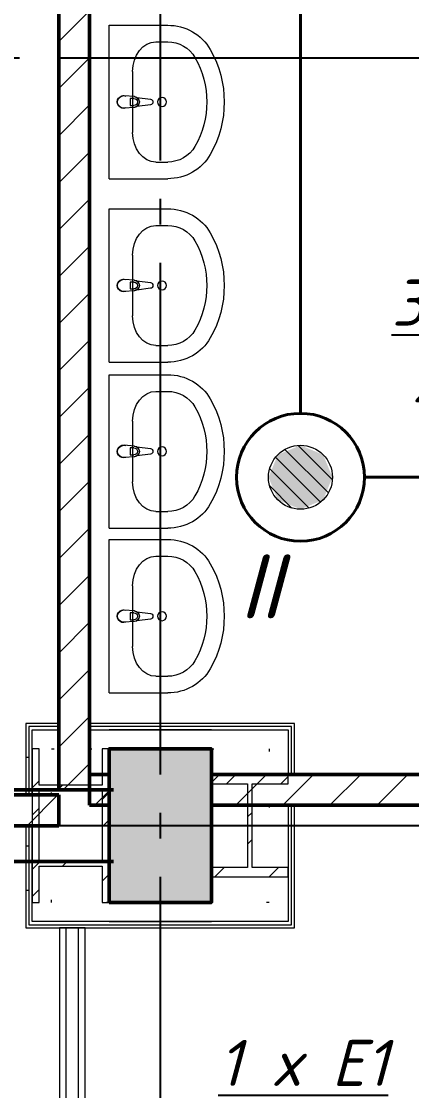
# Model space of a CAD drawing. Header units: millimetres. Extents: x 0 to 1286, y 0 to 420.
# Drawn here: x 332.76 to 348.01, y 179.23 to 221.03 of the extents above; entities that cross this region are included whole.
import ezdxf

# ---------------------------------------------------------------- set-up
doc = ezdxf.new("R2010")
doc.units = ezdxf.units.MM
for name, pattern in [('ГОСТ 2.303 5', [24, 20, -1.5, 1, -1.5]), ('СПКБ-0000-000-АР#002$0$Achse', [2300, 0, -800, 1500, 0]), ('СПКБ-0000-000-АР#002$0$Разомкнутая', [1058.333302, 634.99999, -423.333311]), ('СПКБ-0000-000-АР#002$0$Штрихпунктирная', [900, 500, -200, 0, -200])]:
    doc.linetypes.add(name, pattern=pattern)
for name, color, linetype in [('Viewport2ForCustomObjects_0', 7, 'Continuous'), ('СПКБ-0000-000-АР#002$0$Двери ArchiCAD', 7, 'Continuous'), ('СПКБ-0000-000-АР#002$0$Колонны новые', 7, 'Continuous'), ('СПКБ-0000-000-АР#002$0$Колонны существующие', 7, 'Continuous'), ('СПКБ-0000-000-АР#002$0$Стены', 7, 'Continuous'), ('Строительные оси', 7, 'Continuous'), ('ЭО_РАБОЧЕЕ ОСВЕЩЕНИЕ', 7, 'Continuous')]:
    doc.layers.add(name, color=color, linetype=linetype)
for name, color, linetype, lineweight, true_color in [('СПКБ-0000-000-АР#002$0$Двери ArchiCAD_Ном._пера__23', 7, 'Continuous', 35, 0xff6600), ('СПКБ-0000-000-АР#002$0$Двери ArchiCAD_Ном._пера__3', 7, 'Continuous', 18, 0xff6600), ('СПКБ-0000-000-АР#002$0$Двери ArchiCAD_Ном._пера__58', 7, 'Continuous', 50, 0xdf0000), ('СПКБ-0000-000-АР#002$0$Колонны новые_Ном._пера__108', 7, 'Continuous', 13, 0xfd8379), ('СПКБ-0000-000-АР#002$0$Колонны существующие_Ном._пера__102', 7, 'Continuous', 13, 0xcccccc), ('СПКБ-0000-000-АР#002$0$Линии_Ном._пера__58', 7, 'Continuous', 50, 0xdf0000), ('СПКБ-0000-000-АР#002$0$Стены_Ном._пера__161', 7, 'Continuous', 13, 0xe11606), ('СПКБ-0000-000-АР#002$0$Стены_Ном._пера__58', 7, 'Continuous', 50, 0xdf0000), ('СПКБ-0000-000-АР#002$0$Стены_Ном._пера__68', 7, 'Continuous', 20, 0xfd4435)]:
    doc.layers.add(name, color=color, linetype=linetype, lineweight=lineweight, true_color=true_color)
for name, color, linetype, lineweight in [('СПКБ-0000-000-АР#002$0$Колонны новые_Ном._пера__20', 1, 'Continuous', 20), ('СПКБ-0000-000-АР#002$0$Колонны существующие_Ном._пера__141', 7, 'Continuous', 50), ('СПКБ-0000-000-АР#002$0$Линии_Ном._пера__20', 1, 'Continuous', 20), ('СПКБ-0000-000-АР#002$0$Сантехника_Ном._пера__6', 5, 'Continuous', 9), ('СПКБ-0000-000-АР#002$0$Стены_Ном._пера__1', 7, 'Continuous', 13), ('СПКБ-0000-000-АР#002$0$Стены_Ном._пера__20', 1, 'Continuous', 20)]:
    doc.layers.add(name, color=color, linetype=linetype, lineweight=lineweight)
doc.styles.add('1.8', font='isocpeui.ttf', dxfattribs={"height": 1.8})
doc.styles.add('2.5', font='isocpeui.ttf')
pattern_1 = [(45, (0, 0), (-91.9239, 91.9239), [])]
pattern_2 = [(0, (0, 0), (0, 173.205), [0, -100]), (0, (50, 86.6), (0, 173.205), [0, -100])]
pattern_3 = [(0, (0, 0), (0, 75), [0, -75])]
pattern_4 = [(45, (0, 0), (-159.099, 159.099), []), (45, (-53.03, 53.03), (-159.099, 159.099), [])]

# ---------------------------------------------------------------- blocks, each defined once
blk = doc.blocks.new('*E728')
at = {"layer": 'Строительные оси', "color": 3, "linetype": 'ГОСТ 2.303 5', "lineweight": 25}
for p, q in [((0.431, 258.857), (0.431, -45.143)), ((280.431, 98.857), (-283.569, 98.857)), ((280.431, 68.857), (-283.569, 68.857))]:
    blk.add_line(p, q, dxfattribs=at)
at = {"layer": 'ЭО_РАБОЧЕЕ ОСВЕЩЕНИЕ', "color": 5, "lineweight": 40}
for p, q in [((5.912, 101.416), (5.912, 84.975)), ((8.412, 82.475), (19.913, 82.475))]:
    blk.add_line(p, q, dxfattribs=at)
at = {"layer": 'ЭО_РАБОЧЕЕ ОСВЕЩЕНИЕ', "color": 5, "lineweight": 0}
for p, q in [((5.817, 83.721), (7.159, 82.38)), ((4.936, 83.256), (6.693, 81.499)), ((5.3, 83.565), (7.002, 81.863)), ((4.708, 82.81), (6.247, 81.271)), ((4.71, 82.135), (5.572, 81.272))]:
    blk.add_line(p, q, dxfattribs=at)
at = {"layer": 'ЭО_РАБОЧЕЕ ОСВЕЩЕНИЕ', "color": 5, "lineweight": 40}
blk.add_circle((5.912, 82.475), 2.5, dxfattribs=at)
at = {"layer": 'ЭО_РАБОЧЕЕ ОСВЕЩЕНИЕ', "color": 7, "lineweight": 0}
blk.add_circle((5.912, 82.475), 1.25, dxfattribs=at)
at = {"layer": 'ЭО_РАБОЧЕЕ ОСВЕЩЕНИЕ', "color": 5, "lineweight": 0}
for points in [[(5.912, 83.725), (5.029, 83.359), (6.796, 83.359)], [(5.029, 83.359), (4.662, 82.475), (7.162, 82.475)], [(5.029, 83.359), (6.796, 83.359), (7.162, 82.475)], [(4.662, 82.475), (5.029, 81.591), (6.796, 81.591)], [(4.662, 82.475), (7.162, 82.475), (6.796, 81.591)], [(5.029, 81.591), (6.796, 81.591), (5.912, 81.225)]]:
    blk.add_solid(points, dxfattribs=at)
blk = doc.blocks.new('СПКБ-0000-000-АР#002$0$Однопольная Дверь 19')
at = {"layer": 'СПКБ-0000-000-АР#002$0$Двери ArchiCAD_Ном._пера__23', "color": 30, "linetype": 'Continuous', "lineweight": 35, "true_color": 0xff6600}
for p, q in [((-460, 0), (-500, 0)), ((-500, 0), (-500, -115)), ((-460, -115), (-460, 0)), ((500, 0), (460, 0)), ((460, 0), (460, -115)), ((500, -115), (500, 0)), ((-500, -115), (-460, -115)), ((460, -115), (500, -115))]:
    blk.add_line(p, q, dxfattribs=at)
at = {"layer": 'СПКБ-0000-000-АР#002$0$Двери ArchiCAD_Ном._пера__3', "color": 30, "linetype": 'Continuous', "lineweight": 18, "true_color": 0xff6600}
blk.add_line((460, 0), (-336.7, 460), dxfattribs=at)
blk.add_arc((460, 0), 920, 150, 180, dxfattribs=at)
at = {"layer": 'СПКБ-0000-000-АР#002$0$Двери ArchiCAD_Ном._пера__58', "color": 12, "linetype": 'Continuous', "lineweight": 50, "true_color": 0xdf0000}
for p, q in [((-500, 0), (-537, 0)), ((-500, 0), (-500, -115)), ((500, 0), (500, -115)), ((500, 0), (537, 0)), ((-500, -120), (-537, -120)), ((-500, -115), (-500, -120)), ((500, -115), (500, -120)), ((500, -120), (537, -120))]:
    blk.add_line(p, q, dxfattribs=at)
blk = doc.blocks.new('СПКБ-0000-000-АР#002$0$Стена_24', base_point=(-353.6, 7005.7))
at = {"layer": 'СПКБ-0000-000-АР#002$0$Стены_Ном._пера__20', "linetype": 'Continuous', "lineweight": 20}
h = blk.add_hatch(dxfattribs=at)
h.set_pattern_fill('КИРПИЧ_ОБЫКНОВЕННЫЙ', color=1, style=0, pattern_type=2)
h.set_pattern_definition(pattern_1)
h.paths.add_polyline_path([(-2353.6, 7005.7), (-2353.6, 6885.7), (-1719.3, 6885.7), (-1719.3, 7000.7), (-1719.3, 7005.7)])
h = blk.add_hatch(dxfattribs=at)
h.set_pattern_fill('КИРПИЧ_ОБЫКНОВЕННЫЙ', color=1, style=0, pattern_type=2)
h.set_pattern_definition(pattern_1)
h.paths.add_polyline_path([(-353.6, 7005.7), (-719.3, 7005.7), (-719.3, 7000.7), (-719.3, 6885.7), (-353.6, 6885.7)])
at = {"layer": 'СПКБ-0000-000-АР#002$0$Стены_Ном._пера__58', "color": 12, "linetype": 'Continuous', "lineweight": 50, "true_color": 0xdf0000}
for p, q in [((-1719.3, 7005.7), (-1756.3, 7005.7)), ((-1719.3, 7000.7), (-1719.3, 7005.7)), ((-1719.3, 6885.7), (-1719.3, 7000.7)), ((-719.3, 7005.7), (-682.3, 7005.7)), ((-719.3, 7000.7), (-719.3, 7005.7)), ((-719.3, 6885.7), (-719.3, 7000.7)), ((-1719.3, 6885.7), (-1756.3, 6885.7)), ((-719.3, 6885.7), (-682.3, 6885.7))]:
    blk.add_line(p, q, dxfattribs=at)
at = {"layer": 'СПКБ-0000-000-АР#002$0$Стены_Ном._пера__58', "color": 12, "linetype": 'Continuous', "lineweight": 50, "true_color": 0xdf0000, "flags": 128}
for points in [[(-1719.3, 7005.7), (-2353.6, 7005.7)], [(-353.6, 7005.7), (-719.3, 7005.7)], [(-353.6, 6885.7), (-353.6, 7005.7)], [(-2353.6, 6885.7), (-1719.3, 6885.7)], [(-719.3, 6885.7), (-353.6, 6885.7)]]:
    blk.add_lwpolyline(points, dxfattribs=at)
at = {"layer": 'СПКБ-0000-000-АР#002$0$Двери ArchiCAD', "color": 21, "linetype": 'Continuous', "lineweight": 18, "true_color": 0xff9955, "xscale": -1, "zscale": 1000, "rotation": 180}
blk.add_blockref('СПКБ-0000-000-АР#002$0$Однопольная Дверь 19', (-1219.3, 6885.7), dxfattribs=at)
blk = doc.blocks.new('СПКБ-0000-000-АР#002$0$Стена_29', base_point=(-353.7, 16089.1))
at = {"layer": 'СПКБ-0000-000-АР#002$0$Стены_Ном._пера__20', "linetype": 'Continuous', "lineweight": 20}
h = blk.add_hatch(dxfattribs=at)
h.set_pattern_fill('КИРПИЧ_ОБЫКНОВЕННЫЙ', color=1, style=0, pattern_type=2)
h.set_pattern_definition(pattern_1)
h.paths.add_polyline_path([(-353.7, 16089.1), (-353.6, 7026.1), (-233.6, 7026.1), (-233.7, 16089.1)])
at = {"layer": 'СПКБ-0000-000-АР#002$0$Стены_Ном._пера__58', "color": 12, "linetype": 'Continuous', "lineweight": 50, "true_color": 0xdf0000, "flags": 128}
for points in [[(-353.7, 16089.1), (-353.6, 7026.1)], [(-233.6, 7026.1), (-233.6, 11726.5)], [(-353.6, 7026.1), (-233.6, 7026.1)]]:
    blk.add_lwpolyline(points, dxfattribs=at)
blk = doc.blocks.new('СПКБ-0000-000-АР#002$0$Стена_45', base_point=(-233.6, 7026.1))
at = {"layer": 'СПКБ-0000-000-АР#002$0$Стены_Ном._пера__20', "linetype": 'Continuous', "lineweight": 20}
h = blk.add_hatch(dxfattribs=at)
h.set_pattern_fill('КИРПИЧ_ОБЫКНОВЕННЫЙ', color=1, style=0, pattern_type=2)
h.set_pattern_definition(pattern_1)
h.paths.add_polyline_path([(-156.9, 6966.1), (-156.9, 7086.1), (-233.6, 7086.1), (-233.6, 6966.1)])
h = blk.add_hatch(dxfattribs=at)
h.set_pattern_fill('КИРПИЧ_ОБЫКНОВЕННЫЙ', color=1, style=0, pattern_type=2)
h.set_pattern_definition(pattern_1)
h.paths.add_polyline_path([(3186.4, 6966.1), (3066.4, 7086.1), (243.1, 7086.1), (243.1, 6966.1)])
at = {"layer": 'СПКБ-0000-000-АР#002$0$Стены_Ном._пера__58', "color": 12, "linetype": 'Continuous', "lineweight": 50, "true_color": 0xdf0000, "flags": 128}
for points in [[(-156.9, 7086.1), (-233.6, 7086.1)], [(-233.6, 7086.1), (-233.6, 6966.1)], [(3066.4, 7086.1), (243.1, 7086.1)], [(-233.6, 6966.1), (-156.9, 6966.1)], [(243.1, 6966.1), (3186.4, 6966.1)]]:
    blk.add_lwpolyline(points, dxfattribs=at)
blk = doc.blocks.new('СПКБ-0000-000-АР#002$0$Стена_139', base_point=(468.1, 6585.7))
at = {"layer": 'СПКБ-0000-000-АР#002$0$Стены_Ном._пера__20', "linetype": 'Continuous', "lineweight": 20}
h = blk.add_hatch(dxfattribs=at)
h.set_pattern_fill('ШТУКАТУРКА', color=1, style=0, pattern_type=2)
h.set_pattern_definition(pattern_2)
h.paths.add_polyline_path([(-481.8, 6485.7), (-156.9, 6485.7), (-156.9, 6497.7), (-469.8, 6497.7)])
h = blk.add_hatch(dxfattribs=at)
h.set_pattern_fill('ШТУКАТУРКА', color=1, style=0, pattern_type=2)
h.set_pattern_definition(pattern_2)
h.paths.add_polyline_path([(-156.9, 6510.7), (-456.8, 6510.7), (-469.8, 6497.7), (-156.9, 6497.7)])
h = blk.add_hatch(dxfattribs=at)
h.set_pattern_fill('ШТУКАТУРКА', color=1, style=0, pattern_type=2)
h.set_pattern_definition(pattern_2)
h.paths.add_polyline_path([(-156.9, 6497.7), (243.1, 6497.7), (243.1, 6510.7), (-156.9, 6510.7)])
h = blk.add_hatch(dxfattribs=at)
h.set_pattern_fill('ШТУКАТУРКА', color=1, style=0, pattern_type=2)
h.set_pattern_definition(pattern_2)
h.paths.add_polyline_path([(-156.9, 6485.7), (243.1, 6485.7), (243.1, 6497.7), (-156.9, 6497.7)])
h = blk.add_hatch(dxfattribs=at)
h.set_pattern_fill('ШТУКАТУРКА', color=1, style=0, pattern_type=2)
h.set_pattern_definition(pattern_2)
h.paths.add_polyline_path([(543.1, 6510.7), (243.1, 6510.7), (243.1, 6497.7), (556.1, 6497.7)])
h = blk.add_hatch(dxfattribs=at)
h.set_pattern_fill('ШТУКАТУРКА', color=1, style=0, pattern_type=2)
h.set_pattern_definition(pattern_2)
h.paths.add_polyline_path([(243.1, 6485.7), (568.1, 6485.7), (556.1, 6497.7), (243.1, 6497.7)])
at = {"layer": 'СПКБ-0000-000-АР#002$0$Стены_Ном._пера__1', "color": 7, "linetype": 'СПКБ-0000-000-АР#002$0$Achse', "lineweight": 13, "flags": 128}
for points in [[(-156.9, 6585.7), (-381.8, 6585.7)], [(468.1, 6585.7), (243.1, 6585.7)]]:
    blk.add_lwpolyline(points, dxfattribs=at)
at = {"layer": 'СПКБ-0000-000-АР#002$0$Стены_Ном._пера__20', "color": 1, "linetype": 'Continuous', "lineweight": 20, "flags": 128}
blk.add_lwpolyline([(-481.8, 6485.7), (568.1, 6485.7)], dxfattribs=at)
at = {"layer": 'СПКБ-0000-000-АР#002$0$Стены_Ном._пера__68', "color": 20, "linetype": 'Continuous', "lineweight": 20, "true_color": 0xfd4435}
for p, q in [((-469.8, 6497.7), (-156.9, 6497.7)), ((-156.9, 6510.7), (-456.8, 6510.7)), ((-156.9, 6510.7), (243.1, 6510.7)), ((243.1, 6510.7), (-156.9, 6510.7)), ((-156.9, 6497.7), (243.1, 6497.7)), ((543.1, 6510.7), (243.1, 6510.7)), ((243.1, 6497.7), (556.1, 6497.7))]:
    blk.add_line(p, q, dxfattribs=at)
blk = doc.blocks.new('СПКБ-0000-000-АР#002$0$Стена_140', base_point=(468.1, 6585.7))
at = {"layer": 'СПКБ-0000-000-АР#002$0$Стены_Ном._пера__20', "linetype": 'Continuous', "lineweight": 20}
h = blk.add_hatch(dxfattribs=at)
h.set_pattern_fill('ШТУКАТУРКА', color=1, style=0, pattern_type=2)
h.set_pattern_definition(pattern_2)
h.paths.add_polyline_path([(543.1, 6966.1), (543.1, 6510.7), (556.1, 6497.7), (556.1, 6966.1)])
h = blk.add_hatch(dxfattribs=at)
h.set_pattern_fill('ШТУКАТУРКА', color=1, style=0, pattern_type=2)
h.set_pattern_definition(pattern_2)
h.paths.add_polyline_path([(568.1, 6485.7), (568.1, 6966.1), (556.1, 6966.1), (556.1, 6497.7)])
at = {"layer": 'СПКБ-0000-000-АР#002$0$Стены_Ном._пера__1', "color": 7, "linetype": 'Continuous', "lineweight": 13, "flags": 128}
blk.add_lwpolyline([(468.1, 6966.1), (543.1, 6966.1)], dxfattribs=at)
at = {"layer": 'СПКБ-0000-000-АР#002$0$Стены_Ном._пера__1', "color": 7, "linetype": 'СПКБ-0000-000-АР#002$0$Achse', "lineweight": 13, "flags": 128}
blk.add_lwpolyline([(468.1, 6966.1), (468.1, 6585.7)], dxfattribs=at)
at = {"layer": 'СПКБ-0000-000-АР#002$0$Стены_Ном._пера__20', "color": 1, "linetype": 'Continuous', "lineweight": 20, "flags": 128}
for points in [[(543.1, 6966.1), (556.1, 6966.1)], [(556.1, 6966.1), (568.1, 6966.1)], [(568.1, 6485.7), (568.1, 6966.1)]]:
    blk.add_lwpolyline(points, dxfattribs=at)
at = {"layer": 'СПКБ-0000-000-АР#002$0$Стены_Ном._пера__68', "color": 20, "linetype": 'Continuous', "lineweight": 20, "true_color": 0xfd4435}
for p, q in [((543.1, 6966.1), (543.1, 6510.7)), ((556.1, 6497.7), (556.1, 6966.1))]:
    blk.add_line(p, q, dxfattribs=at)
blk = doc.blocks.new('СПКБ-0000-000-АР#002$0$Стена_141', base_point=(468.1, 7185.7))
at = {"layer": 'СПКБ-0000-000-АР#002$0$Стены_Ном._пера__20', "linetype": 'Continuous', "lineweight": 20}
h = blk.add_hatch(dxfattribs=at)
h.set_pattern_fill('ШТУКАТУРКА', color=1, style=0, pattern_type=2)
h.set_pattern_definition(pattern_2)
h.paths.add_polyline_path([(-156.9, 7285.7), (-233.6, 7285.7), (-233.6, 7273.7), (-156.9, 7273.7)])
h = blk.add_hatch(dxfattribs=at)
h.set_pattern_fill('ШТУКАТУРКА', color=1, style=0, pattern_type=2)
h.set_pattern_definition(pattern_2)
h.paths.add_polyline_path([(-233.6, 7260.7), (-156.9, 7260.7), (-156.9, 7273.7), (-233.6, 7273.7)])
h = blk.add_hatch(dxfattribs=at)
h.set_pattern_fill('ШТУКАТУРКА', color=1, style=0, pattern_type=2)
h.set_pattern_definition(pattern_2)
h.paths.add_polyline_path([(243.1, 7285.7), (-156.9, 7285.7), (-156.9, 7273.7), (243.1, 7273.7)])
h = blk.add_hatch(dxfattribs=at)
h.set_pattern_fill('ШТУКАТУРКА', color=1, style=0, pattern_type=2)
h.set_pattern_definition(pattern_2)
h.paths.add_polyline_path([(243.1, 7273.7), (-156.9, 7273.7), (-156.9, 7260.7), (243.1, 7260.7)])
h = blk.add_hatch(dxfattribs=at)
h.set_pattern_fill('ШТУКАТУРКА', color=1, style=0, pattern_type=2)
h.set_pattern_definition(pattern_2)
h.paths.add_polyline_path([(568.1, 7285.7), (243.1, 7285.7), (243.1, 7273.7), (556.1, 7273.7)])
h = blk.add_hatch(dxfattribs=at)
h.set_pattern_fill('ШТУКАТУРКА', color=1, style=0, pattern_type=2)
h.set_pattern_definition(pattern_2)
h.paths.add_polyline_path([(243.1, 7260.7), (543.1, 7260.7), (556.1, 7273.7), (243.1, 7273.7)])
at = {"layer": 'СПКБ-0000-000-АР#002$0$Стены_Ном._пера__1', "color": 7, "linetype": 'Continuous', "lineweight": 13, "flags": 128}
blk.add_lwpolyline([(-233.6, 7185.7), (-233.6, 7260.7)], dxfattribs=at)
at = {"layer": 'СПКБ-0000-000-АР#002$0$Стены_Ном._пера__1', "color": 7, "linetype": 'СПКБ-0000-000-АР#002$0$Achse', "lineweight": 13, "flags": 128}
for points in [[(-233.6, 7185.7), (-156.9, 7185.7)], [(243.1, 7185.7), (468.1, 7185.7)]]:
    blk.add_lwpolyline(points, dxfattribs=at)
at = {"layer": 'СПКБ-0000-000-АР#002$0$Стены_Ном._пера__20', "color": 1, "linetype": 'Continuous', "lineweight": 20, "flags": 128}
for points in [[(568.1, 7285.7), (-233.6, 7285.7)], [(-233.6, 7273.7), (-233.6, 7285.7)], [(-233.6, 7260.7), (-233.6, 7273.7)]]:
    blk.add_lwpolyline(points, dxfattribs=at)
at = {"layer": 'СПКБ-0000-000-АР#002$0$Стены_Ном._пера__68', "color": 20, "linetype": 'Continuous', "lineweight": 20, "true_color": 0xfd4435}
for p, q in [((-156.9, 7273.7), (-233.6, 7273.7)), ((243.1, 7273.7), (-156.9, 7273.7)), ((556.1, 7273.7), (243.1, 7273.7)), ((-233.6, 7260.7), (-156.9, 7260.7)), ((243.1, 7260.7), (-156.9, 7260.7)), ((-156.9, 7260.7), (243.1, 7260.7)), ((243.1, 7260.7), (543.1, 7260.7))]:
    blk.add_line(p, q, dxfattribs=at)
blk = doc.blocks.new('СПКБ-0000-000-АР#002$0$Стена_142', base_point=(-381.8, 6585.7))
at = {"layer": 'СПКБ-0000-000-АР#002$0$Стены_Ном._пера__20', "linetype": 'Continuous', "lineweight": 20}
h = blk.add_hatch(dxfattribs=at)
h.set_pattern_fill('ШТУКАТУРКА', color=1, style=0, pattern_type=2)
h.set_pattern_definition(pattern_2)
h.paths.add_polyline_path([(-481.8, 6885.7), (-481.8, 6485.7), (-469.8, 6497.7), (-469.8, 6885.7)])
h = blk.add_hatch(dxfattribs=at)
h.set_pattern_fill('ШТУКАТУРКА', color=1, style=0, pattern_type=2)
h.set_pattern_definition(pattern_2)
h.paths.add_polyline_path([(-456.8, 6510.7), (-456.8, 6885.7), (-469.8, 6885.7), (-469.8, 6497.7)])
at = {"layer": 'СПКБ-0000-000-АР#002$0$Стены_Ном._пера__1', "color": 7, "linetype": 'Continuous', "lineweight": 13, "flags": 128}
blk.add_lwpolyline([(-381.8, 6885.7), (-456.8, 6885.7)], dxfattribs=at)
at = {"layer": 'СПКБ-0000-000-АР#002$0$Стены_Ном._пера__1', "color": 7, "linetype": 'СПКБ-0000-000-АР#002$0$Achse', "lineweight": 13, "flags": 128}
blk.add_lwpolyline([(-381.8, 6585.7), (-381.8, 6885.7)], dxfattribs=at)
at = {"layer": 'СПКБ-0000-000-АР#002$0$Стены_Ном._пера__20', "color": 1, "linetype": 'Continuous', "lineweight": 20, "flags": 128}
for points in [[(-469.8, 6885.7), (-481.8, 6885.7)], [(-481.8, 6885.7), (-481.8, 6485.7)], [(-456.8, 6885.7), (-469.8, 6885.7)]]:
    blk.add_lwpolyline(points, dxfattribs=at)
at = {"layer": 'СПКБ-0000-000-АР#002$0$Стены_Ном._пера__68', "color": 20, "linetype": 'Continuous', "lineweight": 20, "true_color": 0xfd4435}
for p, q in [((-469.8, 6885.7), (-469.8, 6497.7)), ((-456.8, 6510.7), (-456.8, 6885.7))]:
    blk.add_line(p, q, dxfattribs=at)
blk = doc.blocks.new('СПКБ-0000-000-АР#002$0$Стена_151', base_point=(468.1, 7086.1))
at = {"layer": 'СПКБ-0000-000-АР#002$0$Стены_Ном._пера__20', "linetype": 'Continuous', "lineweight": 20}
h = blk.add_hatch(dxfattribs=at)
h.set_pattern_fill('ШТУКАТУРКА', color=1, style=0, pattern_type=2)
h.set_pattern_definition(pattern_2)
h.paths.add_polyline_path([(543.1, 7260.7), (543.1, 7086.1), (556.1, 7086.1), (556.1, 7273.7)])
h = blk.add_hatch(dxfattribs=at)
h.set_pattern_fill('ШТУКАТУРКА', color=1, style=0, pattern_type=2)
h.set_pattern_definition(pattern_2)
h.paths.add_polyline_path([(568.1, 7086.1), (568.1, 7285.7), (556.1, 7273.7), (556.1, 7086.1)])
at = {"layer": 'СПКБ-0000-000-АР#002$0$Стены_Ном._пера__1', "color": 7, "linetype": 'СПКБ-0000-000-АР#002$0$Achse', "lineweight": 13, "flags": 128}
blk.add_lwpolyline([(468.1, 7185.7), (468.1, 7086.1)], dxfattribs=at)
at = {"layer": 'СПКБ-0000-000-АР#002$0$Стены_Ном._пера__1', "color": 7, "linetype": 'Continuous', "lineweight": 13, "flags": 128}
blk.add_lwpolyline([(468.1, 7086.1), (543.1, 7086.1)], dxfattribs=at)
at = {"layer": 'СПКБ-0000-000-АР#002$0$Стены_Ном._пера__20', "color": 1, "linetype": 'Continuous', "lineweight": 20, "flags": 128}
for points in [[(568.1, 7086.1), (568.1, 7285.7)], [(543.1, 7086.1), (556.1, 7086.1)], [(556.1, 7086.1), (568.1, 7086.1)]]:
    blk.add_lwpolyline(points, dxfattribs=at)
at = {"layer": 'СПКБ-0000-000-АР#002$0$Стены_Ном._пера__68', "color": 20, "linetype": 'Continuous', "lineweight": 20, "true_color": 0xfd4435}
for p, q in [((556.1, 7086.1), (556.1, 7273.7)), ((543.1, 7260.7), (543.1, 7086.1))]:
    blk.add_line(p, q, dxfattribs=at)
blk = doc.blocks.new('СПКБ-0000-000-АР#002$0$Стена_152', base_point=(-381.8, 7005.7))
at = {"layer": 'СПКБ-0000-000-АР#002$0$Стены_Ном._пера__20', "linetype": 'Continuous', "lineweight": 20}
h = blk.add_hatch(dxfattribs=at)
h.set_pattern_fill('ШТУКАТУРКА', color=1, style=0, pattern_type=2)
h.set_pattern_definition(pattern_2)
h.paths.add_polyline_path([(-481.8, 7285.7), (-481.8, 7005.7), (-469.8, 7005.7), (-469.8, 7273.7)])
h = blk.add_hatch(dxfattribs=at)
h.set_pattern_fill('ШТУКАТУРКА', color=1, style=0, pattern_type=2)
h.set_pattern_definition(pattern_2)
h.paths.add_polyline_path([(-456.8, 7005.7), (-456.8, 7260.7), (-469.8, 7273.7), (-469.8, 7005.7)])
at = {"layer": 'СПКБ-0000-000-АР#002$0$Стены_Ном._пера__1', "color": 7, "linetype": 'СПКБ-0000-000-АР#002$0$Achse', "lineweight": 13, "flags": 128}
blk.add_lwpolyline([(-381.8, 7005.7), (-381.8, 7185.7)], dxfattribs=at)
at = {"layer": 'СПКБ-0000-000-АР#002$0$Стены_Ном._пера__1', "color": 7, "linetype": 'Continuous', "lineweight": 13, "flags": 128}
blk.add_lwpolyline([(-381.8, 7005.7), (-456.8, 7005.7)], dxfattribs=at)
at = {"layer": 'СПКБ-0000-000-АР#002$0$Стены_Ном._пера__20', "color": 1, "linetype": 'Continuous', "lineweight": 20, "flags": 128}
for points in [[(-481.8, 7285.7), (-481.8, 7005.7)], [(-469.8, 7005.7), (-481.8, 7005.7)], [(-456.8, 7005.7), (-469.8, 7005.7)]]:
    blk.add_lwpolyline(points, dxfattribs=at)
at = {"layer": 'СПКБ-0000-000-АР#002$0$Стены_Ном._пера__68', "color": 20, "linetype": 'Continuous', "lineweight": 20, "true_color": 0xfd4435}
for p, q in [((-469.8, 7273.7), (-469.8, 7005.7)), ((-456.8, 7005.7), (-456.8, 7260.7))]:
    blk.add_line(p, q, dxfattribs=at)
blk = doc.blocks.new('СПКБ-0000-000-АР#002$0$Стена_153', base_point=(-353.6, 7185.7))
at = {"layer": 'СПКБ-0000-000-АР#002$0$Стены_Ном._пера__20', "linetype": 'Continuous', "lineweight": 20}
h = blk.add_hatch(dxfattribs=at)
h.set_pattern_fill('ШТУКАТУРКА', color=1, style=0, pattern_type=2)
h.set_pattern_definition(pattern_2)
h.paths.add_polyline_path([(-353.6, 7285.7), (-481.8, 7285.7), (-469.8, 7273.7), (-353.6, 7273.7)])
h = blk.add_hatch(dxfattribs=at)
h.set_pattern_fill('ШТУКАТУРКА', color=1, style=0, pattern_type=2)
h.set_pattern_definition(pattern_2)
h.paths.add_polyline_path([(-456.8, 7260.7), (-353.6, 7260.7), (-353.6, 7273.7), (-469.8, 7273.7)])
at = {"layer": 'СПКБ-0000-000-АР#002$0$Стены_Ном._пера__1', "color": 7, "linetype": 'Continuous', "lineweight": 13, "flags": 128}
blk.add_lwpolyline([(-353.6, 7185.7), (-353.6, 7260.7)], dxfattribs=at)
at = {"layer": 'СПКБ-0000-000-АР#002$0$Стены_Ном._пера__1', "color": 7, "linetype": 'СПКБ-0000-000-АР#002$0$Achse', "lineweight": 13, "flags": 128}
blk.add_lwpolyline([(-381.8, 7185.7), (-353.6, 7185.7)], dxfattribs=at)
at = {"layer": 'СПКБ-0000-000-АР#002$0$Стены_Ном._пера__20', "color": 1, "linetype": 'Continuous', "lineweight": 20, "flags": 128}
for points in [[(-353.6, 7285.7), (-481.8, 7285.7)], [(-353.6, 7273.7), (-353.6, 7285.7)], [(-353.6, 7260.7), (-353.6, 7273.7)]]:
    blk.add_lwpolyline(points, dxfattribs=at)
at = {"layer": 'СПКБ-0000-000-АР#002$0$Стены_Ном._пера__68', "color": 20, "linetype": 'Continuous', "lineweight": 20, "true_color": 0xfd4435}
for p, q in [((-353.6, 7273.7), (-469.8, 7273.7)), ((-456.8, 7260.7), (-353.6, 7260.7))]:
    blk.add_line(p, q, dxfattribs=at)
blk = doc.blocks.new('СПКБ-0000-000-АР#002$0$Стена_154', base_point=(-350.6, 6486.7))
at = {"layer": 'СПКБ-0000-000-АР#002$0$Стены_Ном._пера__161', "linetype": 'Continuous', "lineweight": 13, "true_color": 0xe11606}
h = blk.add_hatch(dxfattribs=at)
h.set_pattern_fill('ГИПС', color=12, style=0, pattern_type=2)
h.set_pattern_definition(pattern_3)
h.paths.add_polyline_path([(-350.6, 6486.7), (-350.6, 3459.3), (-325.6, 3484.3), (-325.6, 6486.7)])
h = blk.add_hatch(dxfattribs=at)
h.set_pattern_fill('ГИПС', color=12, style=0, pattern_type=2)
h.set_pattern_definition(pattern_3)
h.paths.add_polyline_path([(-250.6, 3559.3), (-250.6, 6486.7), (-275.6, 6486.7), (-275.6, 3534.3)])
at = {"layer": 'СПКБ-0000-000-АР#002$0$Стены_Ном._пера__161', "color": 12, "linetype": 'Continuous', "lineweight": 13, "true_color": 0xe11606}
for p, q in [((-325.6, 6486.7), (-325.6, 3484.3)), ((-275.6, 3534.3), (-275.6, 6486.7))]:
    blk.add_line(p, q, dxfattribs=at)
at = {"layer": 'СПКБ-0000-000-АР#002$0$Стены_Ном._пера__161', "color": 12, "linetype": 'Continuous', "lineweight": 13, "true_color": 0xe11606, "flags": 128}
for points in [[(-350.6, 6486.7), (-350.6, 3459.3)], [(-250.6, 6486.7), (-350.6, 6486.7)], [(-250.6, 5346.2), (-250.6, 6486.7)], [(-250.6, 5271.2), (-250.6, 5321.2)], [(-250.6, 3559.3), (-250.6, 5246.2)]]:
    blk.add_lwpolyline(points, dxfattribs=at)
blk = doc.blocks.new('СПКБ-0000-000-АР#002$0$Колонна_56', base_point=(393.1, 6885.7))
at = {"layer": 'СПКБ-0000-000-АР#002$0$Колонны новые_Ном._пера__108', "linetype": 'Continuous', "lineweight": 13, "true_color": 0xfd8379}
h = blk.add_hatch(dxfattribs=at)
h.set_pattern_fill('СТАЛЬ', color=11, style=0, pattern_type=2)
h.set_pattern_definition(pattern_4)
h.paths.add_polyline_path([(243.1, 6685.7), (543.1, 6685.7), (543.1, 6722.4), (401.9, 6722.4), (401.9, 7049.1), (543.1, 7049.1), (543.1, 7085.7), (243.1, 7085.7), (243.1, 7049.1), (384.4, 7049.1), (384.4, 6722.4), (243.1, 6722.4)])
at = {"layer": 'СПКБ-0000-000-АР#002$0$Колонны новые_Ном._пера__20', "color": 1, "linetype": 'Continuous', "lineweight": 20}
for p, q in [((543.1, 7085.7), (243.1, 7085.7)), ((243.1, 7085.7), (243.1, 7049.1)), ((543.1, 7049.1), (543.1, 7085.7)), ((243.1, 7049.1), (384.4, 7049.1)), ((384.4, 7049.1), (384.4, 6722.4)), ((401.9, 6722.4), (401.9, 7049.1)), ((401.9, 7049.1), (543.1, 7049.1)), ((384.4, 6722.4), (243.1, 6722.4)), ((243.1, 6722.4), (243.1, 6685.7)), ((543.1, 6722.4), (401.9, 6722.4)), ((543.1, 6685.7), (543.1, 6722.4)), ((243.1, 6685.7), (543.1, 6685.7))]:
    blk.add_line(p, q, dxfattribs=at)
blk = doc.blocks.new('СПКБ-0000-000-АР#002$0$Колонна_57', base_point=(-306.9, 6735.7))
at = {"layer": 'СПКБ-0000-000-АР#002$0$Колонны новые_Ном._пера__108', "linetype": 'Continuous', "lineweight": 13, "true_color": 0xfd8379}
h = blk.add_hatch(dxfattribs=at)
h.set_pattern_fill('СТАЛЬ', color=11, style=0, pattern_type=2)
h.set_pattern_definition(pattern_4)
h.paths.add_polyline_path([(-456.9, 6585.7), (-429.4, 6585.7), (-429.4, 6727), (-184.3, 6727), (-184.3, 6585.7), (-156.9, 6585.7), (-156.9, 6885.7), (-184.3, 6885.7), (-184.3, 6744.5), (-429.4, 6744.5), (-429.4, 6885.7), (-456.9, 6885.7)])
at = {"layer": 'СПКБ-0000-000-АР#002$0$Колонны новые_Ном._пера__20', "color": 1, "linetype": 'Continuous', "lineweight": 20}
for p, q in [((-429.4, 6885.7), (-456.9, 6885.7)), ((-456.9, 6885.7), (-456.9, 6585.7)), ((-429.4, 6744.5), (-429.4, 6885.7)), ((-156.9, 6885.7), (-184.3, 6885.7)), ((-184.3, 6885.7), (-184.3, 6744.5)), ((-156.9, 6585.7), (-156.9, 6885.7)), ((-184.3, 6744.5), (-429.4, 6744.5)), ((-429.4, 6585.7), (-429.4, 6727)), ((-429.4, 6727), (-184.3, 6727)), ((-184.3, 6727), (-184.3, 6585.7)), ((-456.9, 6585.7), (-429.4, 6585.7)), ((-184.3, 6585.7), (-156.9, 6585.7))]:
    blk.add_line(p, q, dxfattribs=at)
blk = doc.blocks.new('СПКБ-0000-000-АР#002$0$Колонна_58', base_point=(-306.9, 7035.7))
at = {"layer": 'СПКБ-0000-000-АР#002$0$Колонны новые_Ном._пера__108', "linetype": 'Continuous', "lineweight": 13, "true_color": 0xfd8379}
h = blk.add_hatch(dxfattribs=at)
h.set_pattern_fill('СТАЛЬ', color=11, style=0, pattern_type=2)
h.set_pattern_definition(pattern_4)
h.paths.add_polyline_path([(-456.9, 6885.7), (-429.4, 6885.7), (-429.4, 7027), (-184.3, 7027), (-184.3, 6885.7), (-156.9, 6885.7), (-156.9, 7185.7), (-184.3, 7185.7), (-184.3, 7044.5), (-429.4, 7044.5), (-429.4, 7185.7), (-456.9, 7185.7)])
at = {"layer": 'СПКБ-0000-000-АР#002$0$Колонны новые_Ном._пера__20', "color": 1, "linetype": 'Continuous', "lineweight": 20}
for p, q in [((-429.4, 7185.7), (-456.9, 7185.7)), ((-456.9, 7185.7), (-456.9, 6885.7)), ((-429.4, 7044.5), (-429.4, 7185.7)), ((-156.9, 7185.7), (-184.3, 7185.7)), ((-184.3, 7185.7), (-184.3, 7044.5)), ((-156.9, 6885.7), (-156.9, 7185.7)), ((-184.3, 7044.5), (-429.4, 7044.5)), ((-429.4, 6885.7), (-429.4, 7027)), ((-429.4, 7027), (-184.3, 7027)), ((-184.3, 7027), (-184.3, 6885.7)), ((-456.9, 6885.7), (-429.4, 6885.7)), ((-184.3, 6885.7), (-156.9, 6885.7))]:
    blk.add_line(p, q, dxfattribs=at)
blk = doc.blocks.new('СПКБ-0000-000-АР#002$0$Колонна_109', base_point=(43.1, 6885.7))
at = {"layer": 'СПКБ-0000-000-АР#002$0$Колонны существующие_Ном._пера__102', "linetype": 'Continuous', "lineweight": 13, "true_color": 0xcccccc}
blk.add_hatch(color=254, dxfattribs=at).paths.add_polyline_path([(-156.9, 6585.7), (243.1, 6585.7), (243.1, 7185.7), (-156.9, 7185.7)])
at = {"layer": 'СПКБ-0000-000-АР#002$0$Колонны существующие_Ном._пера__141', "color": 7, "linetype": 'Continuous', "lineweight": 50, "flags": 128}
blk.add_lwpolyline([(-156.9, 6585.7), (243.1, 6585.7), (243.1, 7185.7), (-156.9, 7185.7)], close=True, dxfattribs=at)
blk = doc.blocks.new('СПКБ-0000-000-АР#002$0$Basin 02 70')
at = {"layer": 'СПКБ-0000-000-АР#002$0$Сантехника_Ном._пера__6', "color": 5, "linetype": 'Continuous', "lineweight": 9}
for p, q in [((-300, 0), (-300, -229.1)), ((300, 0), (-300, 0)), ((300, 0), (300, -229.1)), ((-23.9, -59), (-23.8, -53.9)), ((-21, -99.3), (-23.9, -59)), ((-13.6, -97.1), (-13.6, -82.2)), ((-13.6, -82.2), (13.6, -82.2)), ((-13.6, -82.9), (13.6, -82.9)), ((13.6, -82.2), (13.6, -97.1)), ((21, -99.3), (23.9, -59)), ((23.9, -59), (23.8, -54)), ((-118.8, -92.3), (-118.8, -92.3)), ((118.8, -92.3), (-118.8, -92.3)), ((-17.7, -108.8), (-11.1, -161.7)), ((11.1, -161.7), (17.7, -108.8)), ((-234.8, -183.3), (-234.8, -229.1)), ((234.8, -183.3), (234.8, -229.1))]:
    blk.add_line(p, q, dxfattribs=at)
blk.add_circle((0, -207.1), 17.5, dxfattribs=at)
for centre, radius, start, end in [((0, -57.3), 25, 339.2856, 200.7144), ((0, -57.3), 24, 7.8374, 171.8967), ((0, -96.7), 21.1, 185.1696, 354.8304), ((0, -97.4), 21.1, 185.1696, 354.8304), ((0, -97.1), 13.6, 180, 0), ((0, -160.3), 11.2, 187.1389, 352.8611)]:
    blk.add_arc(centre, radius, start, end, dxfattribs=at)
for centre, major_axis, ratio, start_param, end_param in [((-118.8, -183.3), (-116, 0), 0.784675, 4.712389, 6.283185), ((118.8, -183.3), (-116, 0), 0.784675, 3.141593, 4.712389), ((-118.9, -229.1), (0, -189.4), 0.956522, 4.712389, 5.78621), ((-118.9, -229.1), (0, -121.2), 0.956522, 4.712389, 5.78621), ((118.9, -229.1), (0, -121.2), 0.956522, 0.496975, 1.570796), ((118.9, -229.1), (0, -189.4), 0.956522, 0.496975, 1.570796), ((0, 0), (0, -381.8), 0.956522, 5.78621, 6.78016), ((0, 0), (0, -450), 0.956522, 5.78621, 6.78016)]:
    blk.add_ellipse(centre, major_axis=major_axis, ratio=ratio, start_param=start_param, end_param=end_param, dxfattribs=at)
blk = doc.blocks.new('*E727')
at = {"layer": 'СПКБ-0000-000-АР#002$0$Линии_Ном._пера__20', "color": 1, "linetype": 'СПКБ-0000-000-АР#002$0$Штрихпунктирная', "lineweight": 20}
blk.add_line((216.75, 117.515), (276.75, 117.515), dxfattribs=at)
at = {"layer": 'СПКБ-0000-000-АР#002$0$Линии_Ном._пера__58', "color": 12, "linetype": 'СПКБ-0000-000-АР#002$0$Разомкнутая', "lineweight": 50, "true_color": 0xdf0000}
for p, q in [((218.75, 118.918), (274.92, 118.918)), ((218.75, 116.111), (274.92, 116.111))]:
    blk.add_line(p, q, dxfattribs=at)
at = {"layer": 'СПКБ-0000-000-АР#002$0$Колонны новые', "color": 1, "lineweight": 20, "xscale": 0.01, "yscale": 0.01, "zscale": 0.01}
for name, p in [('СПКБ-0000-000-АР#002$0$Колонна_58', (273.25, 119.015)), ('СПКБ-0000-000-АР#002$0$Колонна_56', (280.25, 117.515)), ('СПКБ-0000-000-АР#002$0$Колонна_57', (273.25, 116.015))]:
    blk.add_blockref(name, p, dxfattribs=at)
at = {"layer": 'СПКБ-0000-000-АР#002$0$Колонны существующие', "color": 7, "lineweight": 50, "xscale": 0.01, "yscale": 0.01, "zscale": 0.01}
blk.add_blockref('СПКБ-0000-000-АР#002$0$Колонна_109', (276.75, 117.515), dxfattribs=at)
at = {"layer": 'СПКБ-0000-000-АР#002$0$Сантехника_Ном._пера__6', "color": 5, "linetype": 'Continuous', "lineweight": 9, "xscale": -0.01, "yscale": 0.01, "zscale": 10, "rotation": 90}
for p in [(274.75, 145.804), (274.75, 138.631), (274.75, 132.144), (274.75, 125.703)]:
    blk.add_blockref('СПКБ-0000-000-АР#002$0$Basin 02 70', p, dxfattribs=at)
at = {"layer": 'СПКБ-0000-000-АР#002$0$Стены', "color": 12, "lineweight": 50, "true_color": 0xdf0000, "xscale": 0.01, "yscale": 0.01, "zscale": 0.01}
for name, p in [('СПКБ-0000-000-АР#002$0$Стена_29', (272.782, 209.548)), ('СПКБ-0000-000-АР#002$0$Стена_152', (272.5, 118.715)), ('СПКБ-0000-000-АР#002$0$Стена_153', (272.782, 120.515)), ('СПКБ-0000-000-АР#002$0$Стена_141', (281, 120.515)), ('СПКБ-0000-000-АР#002$0$Стена_151', (281, 119.518)), ('СПКБ-0000-000-АР#002$0$Стена_45', (273.982, 118.918)), ('СПКБ-0000-000-АР#002$0$Стена_24', (272.782, 118.715)), ('СПКБ-0000-000-АР#002$0$Стена_140', (281, 114.515)), ('СПКБ-0000-000-АР#002$0$Стена_142', (272.5, 114.515)), ('СПКБ-0000-000-АР#002$0$Стена_139', (281, 114.515))]:
    blk.add_blockref(name, p, dxfattribs=at)
at = {"layer": 'СПКБ-0000-000-АР#002$0$Стены', "color": 12, "lineweight": 13, "true_color": 0xe11606, "xscale": 0.01, "yscale": 0.01, "zscale": 0.01}
blk.add_blockref('СПКБ-0000-000-АР#002$0$Стена_154', (272.812, 113.525), dxfattribs=at)

msp = doc.modelspace()

# ---------------------------------------------------------------- block references
msp.add_blockref('*E727', (61.438, 72.071))
at = {"layer": 'Viewport2ForCustomObjects_0'}
msp.add_blockref('*E728', (337.756, 120.729), dxfattribs=at)

# ---------------------------------------------------------------- texts
at = {"layer": 'ЭО_РАБОЧЕЕ ОСВЕЩЕНИЕ', "attachment_point": 5}
for s, insert, char_height, style in [('{\\L3 x Е4\\P}2,5 м', (350.955, 208.32), 1.8, '1.8'), ('II', (342.096, 198.942), 2.5, '2.5'), ('{\\L1 x Е1\\P}3,0 м', (343.774, 178.604), 1.8, '1.8')]:
    msp.add_mtext(s, dxfattribs=dict(at, insert=insert, char_height=char_height, style=style))

doc.saveas('drawing.dxf')
